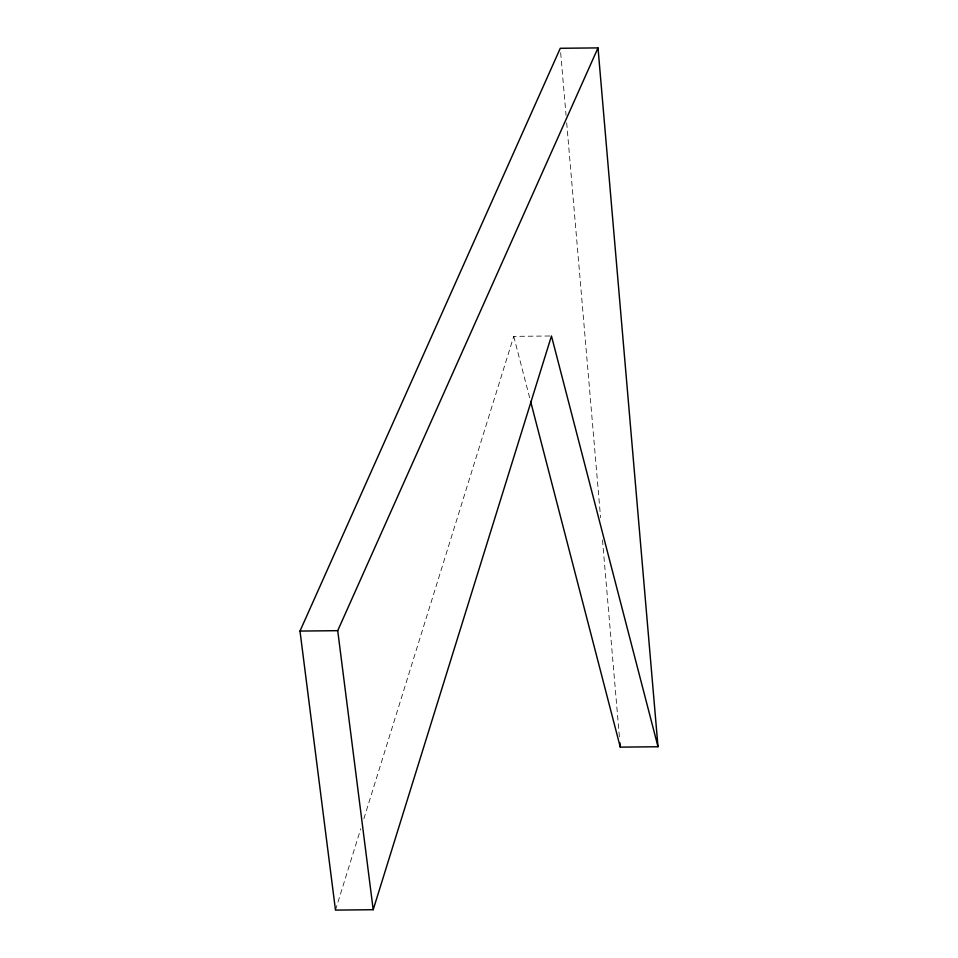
<?xml version="1.0" encoding="UTF-8"?>
<svg xmlns="http://www.w3.org/2000/svg" width="958" height="958" viewBox="0 0 958 958"><rect width="100%" height="100%" fill="white"/><g stroke="black" fill="none" stroke-linecap="round" stroke-linejoin="round"><path stroke-width="0.72" stroke-dasharray="4.79 3.59" d="M335.48 910.1L360.759 828.754M363.86 818.755L513.739 336.366L550.012 335.995M513.739 336.366L529.87 398.552M560.669 52.762L566.046 115.343M566.681 122.792L600.582 517.655M602.498 540.013L619.515 738.187"/><path stroke-width="1.44" d="M658.002 746.737L598.008 47.9L560.286 48.283L299.998 631.071L335.48 910.1L373.201 909.717L551.461 335.971L658.002 746.737L620.281 747.132L530.624 401.45M373.201 909.717L337.719 630.675L598.008 47.9M299.998 631.071L337.719 630.675M619.898 742.666L620.281 747.132"/></g></svg>
